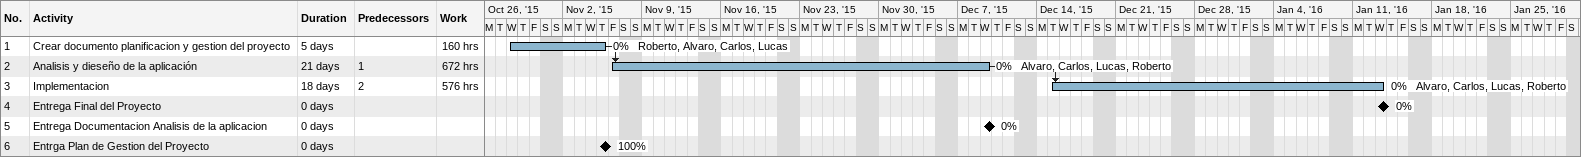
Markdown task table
| ID | Task | Duration | Start | Finish | Predecessors | Resources | % complete | Work (h) |
|---|---|---|---|---|---|---|---|---|
| 1 | Crear documento planificacion y gestion del proyecto | 5d | 2015-10-28 | 2015-11-05 |  | Roberto, Alvaro, Carlos, Lucas | 0 | 160 |
| 2 | Analisis y dieseño de la aplicación | 21d | 2015-11-06 | 2015-12-09 | 1 | Alvaro, Carlos, Lucas, Roberto | 0 | 672 |
| 3 | Implementacion | 18d | 2015-12-15 | 2016-01-13 | 2 | Alvaro, Carlos, Lucas, Roberto | 0 | 576 |
| 4 | Entrega Final del Proyecto | 0d | 2016-01-13 | 2016-01-13 |  |  | 0 |  |
| 5 | Entrega Documentacion Analisis de la aplicacion | 0d | 2015-12-09 | 2015-12-09 |  |  | 0 |  |
| 6 | Entrga Plan de Gestion del Proyecto | 0d | 2015-11-05 | 2015-11-05 |  |  | 100 |  |
